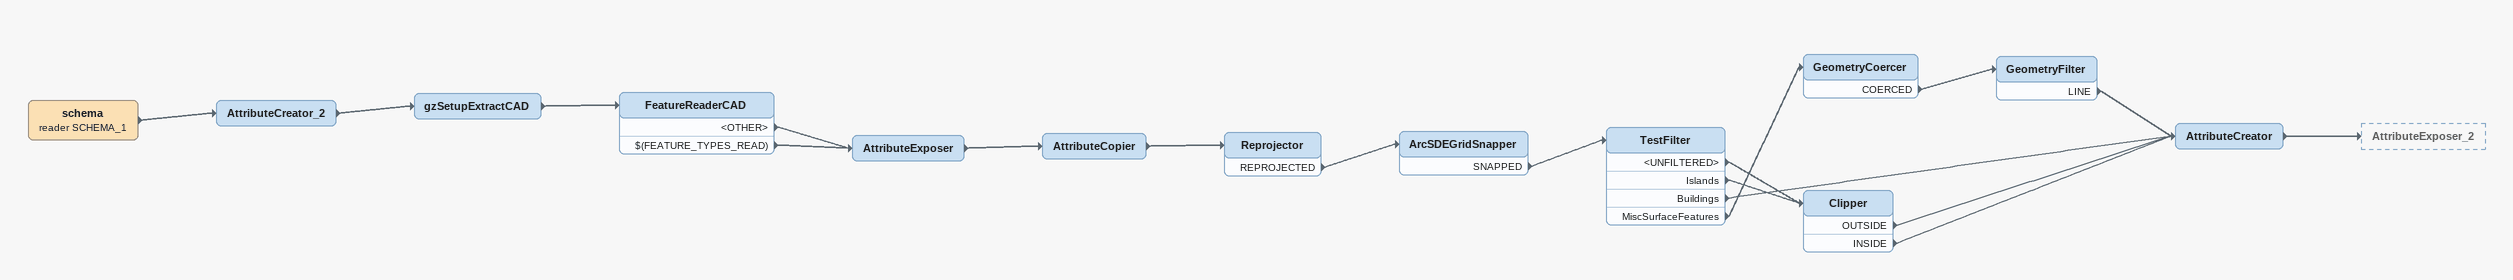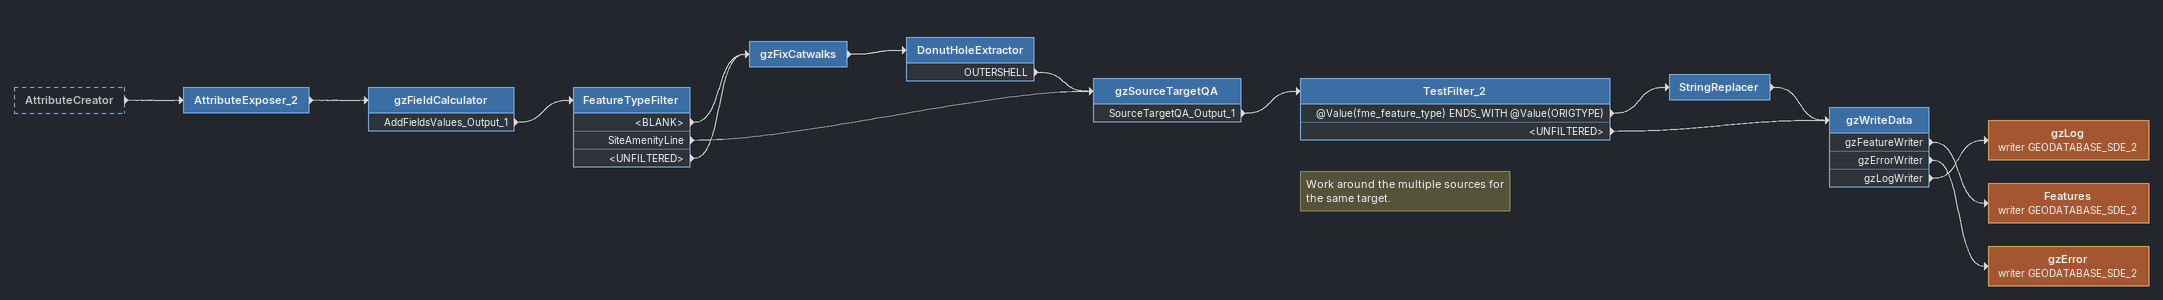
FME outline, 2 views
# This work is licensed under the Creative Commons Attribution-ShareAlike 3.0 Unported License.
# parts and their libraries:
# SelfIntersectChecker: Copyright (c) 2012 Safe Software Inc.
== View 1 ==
schema (reader SCHEMA_1)
    -> AttributeCreator_2
AttributeCreator_2
    -> gzSetupExtractCAD
gzSetupExtractCAD
    -> FeatureReaderCAD
FeatureReaderCAD
    <OTHER> -> AttributeExposer
    $(FEATURE_TYPES_READ) -> AttributeExposer
AttributeExposer
    -> AttributeCopier
AttributeCopier
    -> Reprojector
Reprojector
    REPROJECTED -> ArcSDEGridSnapper
ArcSDEGridSnapper
    SNAPPED -> TestFilter
TestFilter
    <UNFILTERED> -> Clipper
    Islands -> Clipper
    Buildings -> AttributeCreator
    MiscSurfaceFeatures -> GeometryCoercer
GeometryCoercer
    COERCED -> GeometryFilter
GeometryFilter
    LINE -> AttributeCreator
Clipper
    OUTSIDE -> AttributeCreator
    INSIDE -> AttributeCreator
AttributeCreator
    -> AttributeExposer_2

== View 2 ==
AttributeCreator [outside]
    -> AttributeExposer_2
AttributeExposer_2
    -> gzFieldCalculator
gzFieldCalculator
    AddFieldsValues_Output_1 -> FeatureTypeFilter
FeatureTypeFilter
    <BLANK> -> gzFixCatwalks
    SiteAmenityLine -> gzSourceTargetQA
    <UNFILTERED> -> gzFixCatwalks
gzFixCatwalks
    -> DonutHoleExtractor
DonutHoleExtractor
    OUTERSHELL -> gzSourceTargetQA
gzSourceTargetQA
    SourceTargetQA_Output_1 -> TestFilter_2
Note: Work around the multiple sources for the same target.
TestFilter_2
    @Value(fme_feature_type) ENDS_WITH @Value(ORIGTYPE) -> StringReplacer
    <UNFILTERED> -> gzWriteData
StringReplacer
    -> gzWriteData
gzWriteData
    gzFeatureWriter -> Features (writer GEODATABASE_SDE_2)
    gzErrorWriter -> gzError (writer GEODATABASE_SDE_2)
    gzLogWriter -> gzLog (writer GEODATABASE_SDE_2)
gzLog (writer GEODATABASE_SDE_2)
Features (writer GEODATABASE_SDE_2)
gzError (writer GEODATABASE_SDE_2)
